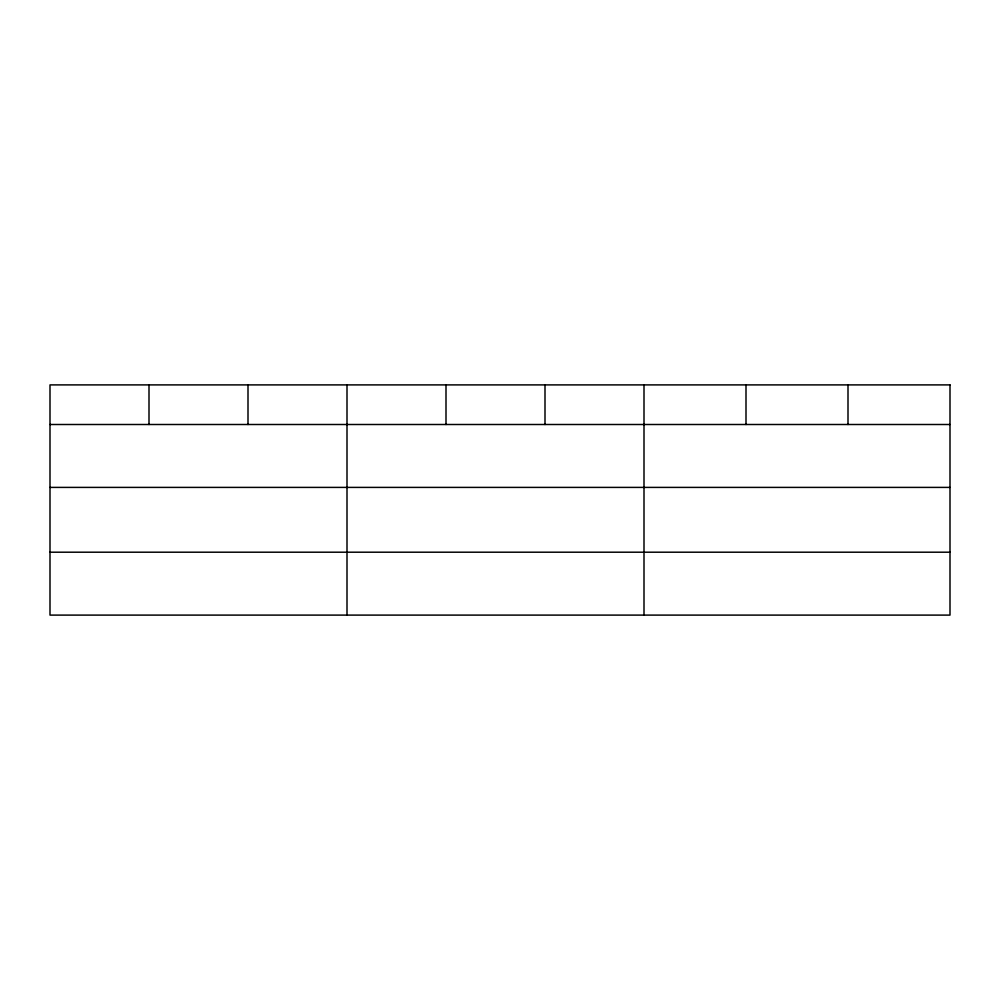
<?xml version="1.0" encoding="UTF-8"?>
<svg xmlns="http://www.w3.org/2000/svg" width="1000" height="1000" viewBox="0 0 1000 1000"><rect width="100%" height="100%" fill="white"/><g stroke="black" fill="none" stroke-linecap="round" stroke-linejoin="round"><path stroke-width="1.5" d="M50 424.5L950 424.5M50 487.4L950 487.4M50 552.2L950 552.2M848 384.9L848 424.5M746 384.9L746 424.5M644 384.9L644 615.1M545 384.9L545 424.5M446 384.9L446 424.5M347 384.9L347 615.1M248 384.9L248 424.5M149 384.9L149 424.5M950 384.9L50 384.9L50 615.1L950 615.1L950 384.9"/></g></svg>
